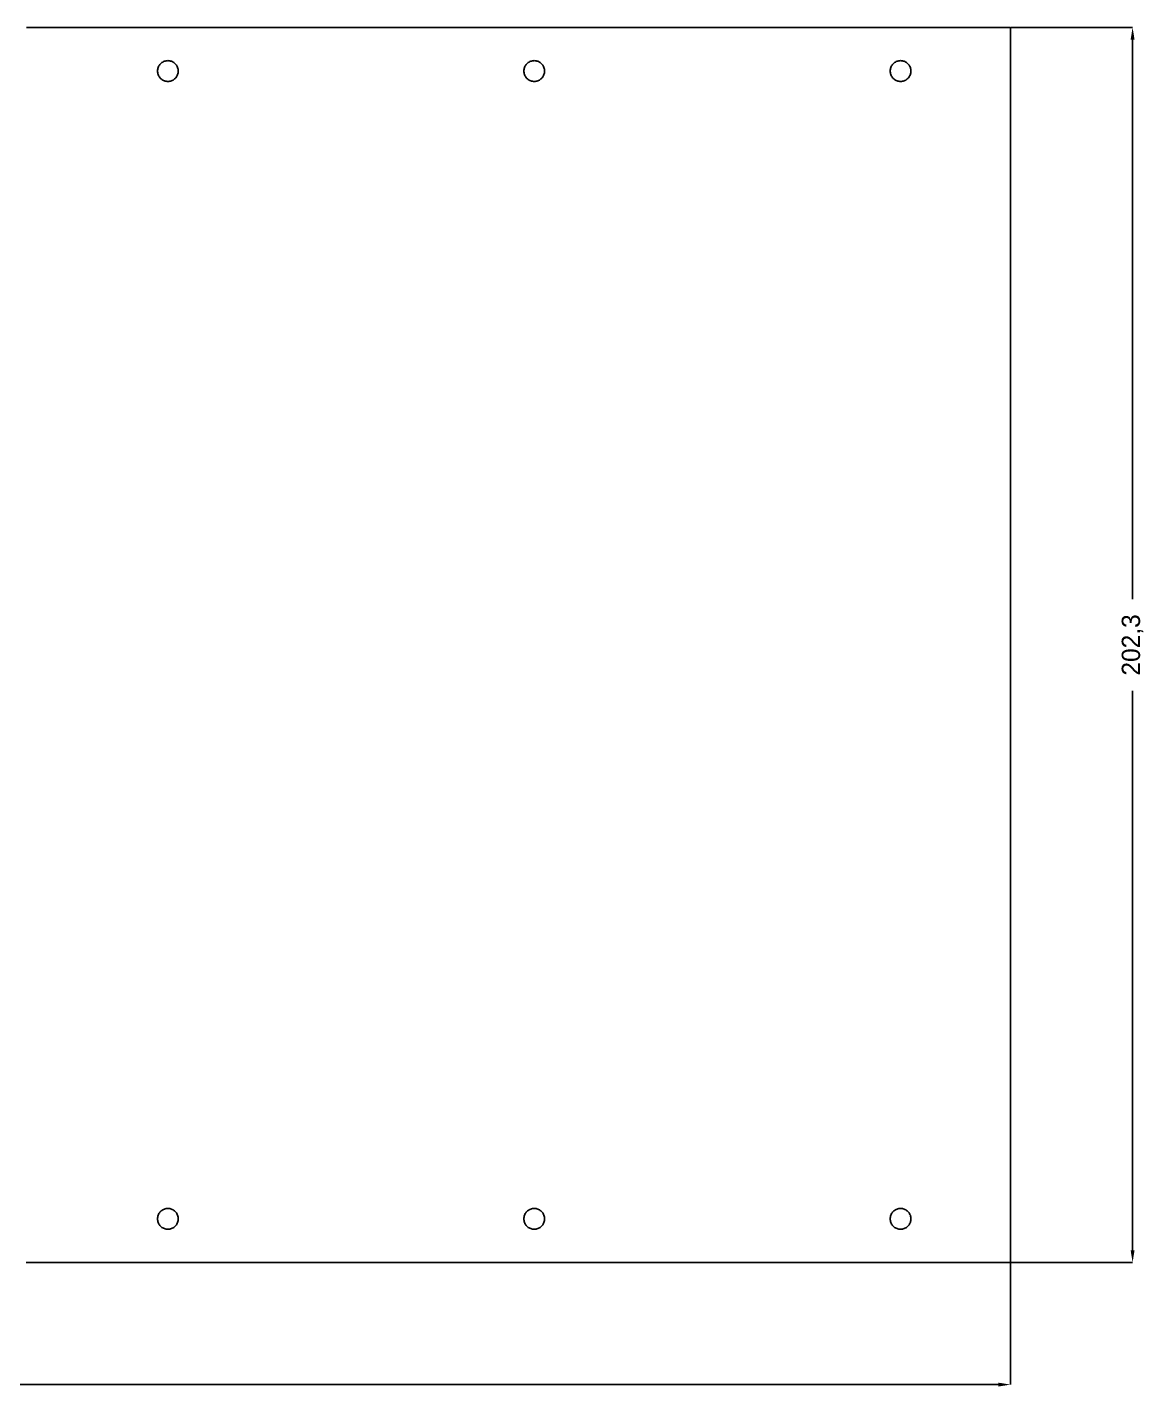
# Model space of a CAD drawing. Header units: millimetres. Extents: x 0 to 1208, y -629 to 226.
# Drawn here: x 663 to 846, y -22 to 202.3 of the extents above; entities that cross this region are included whole.
import ezdxf

# ---------------------------------------------------------------- set-up
doc = ezdxf.new("R2010")
doc.units = ezdxf.units.MM
doc.layers.add('REFERENCE_DIMENSIONS', color=2, linetype='Continuous')
doc.layers.add('REFERENCE_GEOMETRY', color=7, linetype='Continuous')
doc.dimstyles.get("Standard").update_dxf_attribs({"dimtxt": 2.5, "dimasz": 2.5, "dimexe": 1.25, "dimexo": 0.625, "dimtad": 1, "dimcen": 2.5, "dimazin": 3, "dimtfac": 1, "dimtmove": 0, "dimatfit": 3})

# ---------------------------------------------------------------- blocks, each defined once
blk = doc.blocks.new('_CLOSEDFILLED')
at = {"color": 0, "linetype": 'BYBLOCK'}
blk.add_solid([(-1, 0.16), (0, 0), (-1, -0.16)], dxfattribs=at)
blk = doc.blocks.new('*D3')
for p, q in [((480, 0), (480, -20)), ((824, 0), (824, -20)), ((482, -20), (647.5, -20)), ((656.5, -20), (822, -20))]:
    blk.add_line(p, q)
at = {"layer": 'Defpoints'}
for p in [(480, 0), (824, 0), (480, -20)]:
    blk.add_point(p, dxfattribs=at)
at = {"layer": 'REFERENCE_DIMENSIONS', "xscale": 2, "yscale": 2, "rotation": 180}
blk.add_blockref('_CLOSEDFILLED', (480, -20), dxfattribs=at)
at = {"layer": 'REFERENCE_DIMENSIONS', "xscale": 2, "yscale": 2}
blk.add_blockref('_CLOSEDFILLED', (824, -20), dxfattribs=at)
at = {"layer": 'REFERENCE_DIMENSIONS', "insert": (652, -20), "char_height": 3, "attachment_point": 5}
blk.add_mtext('344', dxfattribs=at)
blk = doc.blocks.new('*D4')
for p, q in [((824, 202.3), (844, 202.3)), ((844, 108.65), (844, 200.3)), ((844, 2), (844, 93.65)), ((824, 0), (844, 0))]:
    blk.add_line(p, q)
at = {"layer": 'Defpoints'}
for p in [(824, 202.3), (824, 0), (844, 0)]:
    blk.add_point(p, dxfattribs=at)
at = {"layer": 'REFERENCE_DIMENSIONS', "xscale": 2, "yscale": 2}
for p, rotation in [((844, 202.3), 90), ((844, 0), 270)]:
    blk.add_blockref('_CLOSEDFILLED', p, dxfattribs=dict(at, rotation=rotation))
at = {"layer": 'REFERENCE_DIMENSIONS', "insert": (844, 101.15), "char_height": 3, "attachment_point": 5, "rotation": 90}
blk.add_mtext('202,3', dxfattribs=at)

msp = doc.modelspace()

# ---------------------------------------------------------------- linework, layer by layer
at = {"layer": 'REFERENCE_GEOMETRY'}
msp.add_lwpolyline([(662.8499, 202.3), (663.0999, 202.3), (663.3498, 202.3), (663.5998, 202.3), (663.8498, 202.3), (664.0997, 202.3), (664.3497, 202.3), (664.5997, 202.3), (664.8496, 202.3), (665.0996, 202.3), (665.3496, 202.3), (665.5995, 202.3), (665.8495, 202.3), (666.0995, 202.3), (666.3494, 202.3), (666.5994, 202.3), (666.8493, 202.3), (667.0993, 202.3), (667.3493, 202.3), (667.5992, 202.3), (667.8492, 202.3), (668.0992, 202.3), (668.3491, 202.3), (668.5991, 202.3), (668.8491, 202.3), (669.099, 202.3), (669.349, 202.3), (669.599, 202.3), (669.8489, 202.3), (670.0989, 202.3), (670.3489, 202.3), (670.5988, 202.3), (670.8488, 202.3), (671.0988, 202.3), (671.3487, 202.3), (671.5987, 202.3), (671.8487, 202.3), (672.0986, 202.3), (672.3486, 202.3), (672.5986, 202.3), (672.8485, 202.3), (673.0985, 202.3), (673.3485, 202.3), (673.5984, 202.3), (673.8484, 202.3), (674.0984, 202.3), (674.3483, 202.3), (674.5983, 202.3), (674.8482, 202.3), (675.0982, 202.3), (675.3482, 202.3), (675.5981, 202.3), (675.8481, 202.3), (676.0981, 202.3), (676.348, 202.3), (676.598, 202.3), (676.848, 202.3), (677.0979, 202.3), (677.3479, 202.3), (677.5979, 202.3), (677.8478, 202.3), (678.0978, 202.3), (678.3478, 202.3), (678.5977, 202.3), (678.8477, 202.3), (679.0977, 202.3), (679.3476, 202.3), (679.5976, 202.3), (679.8476, 202.3), (680.0975, 202.3), (680.3475, 202.3), (680.5975, 202.3), (680.8474, 202.3), (681.0974, 202.3), (681.3474, 202.3), (681.5973, 202.3), (681.8473, 202.3), (682.0973, 202.3), (682.3472, 202.3), (682.5972, 202.3), (682.8472, 202.3), (683.0971, 202.3), (683.3471, 202.3), (683.597, 202.3), (683.847, 202.3), (684.097, 202.3), (684.3469, 202.3), (684.5969, 202.3), (684.8469, 202.3), (685.0968, 202.3), (685.3468, 202.3), (685.5968, 202.3), (685.8467, 202.3), (686.0967, 202.3), (686.3467, 202.3), (686.5966, 202.3), (686.8466, 202.3), (687.0966, 202.3), (687.3465, 202.3), (687.5965, 202.3), (687.8465, 202.3), (688.0964, 202.3), (688.3464, 202.3), (688.5964, 202.3), (688.8463, 202.3), (689.0963, 202.3), (689.3463, 202.3), (689.5962, 202.3), (689.8462, 202.3), (690.0962, 202.3), (690.3461, 202.3), (690.5961, 202.3), (690.8461, 202.3), (691.096, 202.3), (691.346, 202.3), (691.596, 202.3), (691.8459, 202.3), (692.0959, 202.3), (692.3458, 202.3), (692.5958, 202.3), (692.8458, 202.3), (693.0957, 202.3), (693.3457, 202.3), (693.5957, 202.3), (693.8456, 202.3), (694.0956, 202.3), (694.3456, 202.3), (694.5955, 202.3), (694.8455, 202.3), (695.0955, 202.3), (695.3454, 202.3), (695.5954, 202.3), (695.8454, 202.3), (696.0953, 202.3), (696.3453, 202.3), (696.5953, 202.3), (696.8452, 202.3), (697.0952, 202.3), (697.3452, 202.3), (697.5951, 202.3), (697.8451, 202.3), (698.0951, 202.3), (698.345, 202.3), (698.595, 202.3), (698.845, 202.3), (699.0949, 202.3), (699.3449, 202.3), (699.5949, 202.3), (699.8448, 202.3), (700.0948, 202.3), (700.3447, 202.3), (700.5947, 202.3), (700.8447, 202.3), (701.0946, 202.3), (701.3446, 202.3), (701.5946, 202.3), (701.8445, 202.3), (702.0945, 202.3), (702.3445, 202.3), (702.5944, 202.3), (702.8444, 202.3), (703.0944, 202.3), (703.3443, 202.3), (703.5943, 202.3), (703.8443, 202.3), (704.0942, 202.3), (704.3442, 202.3), (704.5942, 202.3), (704.8441, 202.3), (705.0941, 202.3), (705.3441, 202.3), (705.594, 202.3), (705.844, 202.3), (706.094, 202.3), (706.3439, 202.3), (706.5939, 202.3), (706.8439, 202.3), (707.0938, 202.3), (707.3438, 202.3), (707.5938, 202.3), (707.8437, 202.3), (708.0937, 202.3), (708.3437, 202.3), (708.5936, 202.3), (708.8436, 202.3), (709.0935, 202.3), (709.3435, 202.3), (709.5935, 202.3), (709.8434, 202.3), (710.0934, 202.3), (710.3434, 202.3), (710.5933, 202.3), (710.8433, 202.3), (711.0933, 202.3), (711.3432, 202.3), (711.5932, 202.3), (711.8432, 202.3), (712.0931, 202.3), (712.3431, 202.3), (712.5931, 202.3), (712.843, 202.3), (713.093, 202.3), (713.343, 202.3), (713.5929, 202.3), (713.8429, 202.3), (714.0929, 202.3), (714.3428, 202.3), (714.5928, 202.3), (714.8428, 202.3), (715.0927, 202.3), (715.3427, 202.3), (715.5927, 202.3), (715.8426, 202.3), (716.0926, 202.3), (716.3426, 202.3), (716.5925, 202.3), (716.8425, 202.3), (717.0925, 202.3), (717.3424, 202.3), (717.5924, 202.3), (717.8423, 202.3), (718.0923, 202.3), (718.3423, 202.3), (718.5922, 202.3), (718.8422, 202.3), (719.0922, 202.3), (719.3421, 202.3), (719.5921, 202.3), (719.8421, 202.3), (720.092, 202.3), (720.342, 202.3), (720.592, 202.3), (720.8419, 202.3), (721.0919, 202.3), (721.3419, 202.3), (721.5918, 202.3), (721.8418, 202.3), (722.0918, 202.3), (722.3417, 202.3), (722.5917, 202.3), (722.8417, 202.3), (723.0916, 202.3), (723.3416, 202.3), (723.5916, 202.3), (723.8415, 202.3), (724.0915, 202.3), (724.3415, 202.3), (724.5914, 202.3), (724.8414, 202.3), (725.0914, 202.3), (725.3413, 202.3), (725.5913, 202.3), (725.8412, 202.3), (726.0912, 202.3), (726.3412, 202.3), (726.5911, 202.3), (726.8411, 202.3), (727.0911, 202.3), (727.341, 202.3), (727.591, 202.3), (727.841, 202.3), (728.0909, 202.3), (728.3409, 202.3), (728.5909, 202.3), (728.8408, 202.3), (729.0908, 202.3), (729.3408, 202.3), (729.5907, 202.3), (729.8407, 202.3), (730.0907, 202.3), (730.3406, 202.3), (730.5906, 202.3), (730.8406, 202.3), (731.0905, 202.3), (731.3405, 202.3), (731.5905, 202.3), (731.8404, 202.3), (732.0904, 202.3), (732.3404, 202.3), (732.5903, 202.3), (732.8403, 202.3), (733.0903, 202.3), (733.3402, 202.3), (733.5902, 202.3), (733.8402, 202.3), (734.0901, 202.3), (734.3401, 202.3), (734.59, 202.3), (734.84, 202.3), (735.09, 202.3), (735.3399, 202.3), (735.5899, 202.3), (735.8399, 202.3), (736.0898, 202.3), (736.3398, 202.3), (736.5898, 202.3), (736.8397, 202.3), (737.0897, 202.3), (737.3397, 202.3), (737.5896, 202.3), (737.8396, 202.3), (738.0896, 202.3), (738.3395, 202.3), (738.5895, 202.3), (738.8395, 202.3), (739.0894, 202.3), (739.3394, 202.3), (739.5894, 202.3), (739.8393, 202.3), (740.0893, 202.3), (740.3393, 202.3), (740.5892, 202.3), (740.8392, 202.3), (741.0892, 202.3), (741.3391, 202.3), (741.5891, 202.3), (741.8391, 202.3), (742.089, 202.3), (742.339, 202.3), (742.5889, 202.3), (742.8389, 202.3), (743.0889, 202.3), (743.3388, 202.3), (743.5888, 202.3), (743.8388, 202.3), (744.0887, 202.3), (744.3387, 202.3), (744.5887, 202.3), (744.8386, 202.3), (745.0886, 202.3), (745.3386, 202.3), (745.5885, 202.3), (745.8385, 202.3), (746.0885, 202.3), (746.3384, 202.3), (746.5884, 202.3), (746.8384, 202.3), (747.0883, 202.3), (747.3383, 202.3), (747.5883, 202.3), (747.8382, 202.3), (748.0882, 202.3), (748.3382, 202.3), (748.5881, 202.3), (748.8381, 202.3), (749.0881, 202.3), (749.338, 202.3), (749.588, 202.3), (749.838, 202.3), (750.0879, 202.3), (750.3379, 202.3), (750.5879, 202.3), (750.8378, 202.3), (751.0878, 202.3), (751.3377, 202.3), (751.5877, 202.3), (751.8377, 202.3), (752.0876, 202.3), (752.3376, 202.3), (752.5876, 202.3), (752.8375, 202.3), (753.0875, 202.3), (753.3375, 202.3), (753.5874, 202.3), (753.8374, 202.3), (754.0874, 202.3), (754.3373, 202.3), (754.5873, 202.3), (754.8373, 202.3), (755.0872, 202.3), (755.3372, 202.3), (755.5872, 202.3), (755.8371, 202.3), (756.0871, 202.3), (756.3371, 202.3), (756.587, 202.3), (756.837, 202.3), (757.087, 202.3), (757.3369, 202.3), (757.5869, 202.3), (757.8369, 202.3), (758.0868, 202.3), (758.3368, 202.3), (758.5868, 202.3), (758.8367, 202.3), (759.0867, 202.3), (759.3367, 202.3), (759.5866, 202.3), (759.8366, 202.3), (760.0865, 202.3), (760.3365, 202.3), (760.5865, 202.3), (760.8364, 202.3), (761.0864, 202.3), (761.3364, 202.3), (761.5863, 202.3), (761.8363, 202.3), (762.0863, 202.3), (762.3362, 202.3), (762.5862, 202.3), (762.8362, 202.3), (763.0861, 202.3), (763.3361, 202.3), (763.5861, 202.3), (763.836, 202.3), (764.086, 202.3), (764.336, 202.3), (764.5859, 202.3), (764.8359, 202.3), (765.0859, 202.3), (765.3358, 202.3), (765.5858, 202.3), (765.8358, 202.3), (766.0857, 202.3), (766.3357, 202.3), (766.5857, 202.3), (766.8356, 202.3), (767.0856, 202.3), (767.3356, 202.3), (767.5855, 202.3), (767.8355, 202.3), (768.0854, 202.3), (768.3354, 202.3), (768.5854, 202.3), (768.8353, 202.3), (769.0853, 202.3), (769.3353, 202.3), (769.5852, 202.3), (769.8352, 202.3), (770.0852, 202.3), (770.3351, 202.3), (770.5851, 202.3), (770.8351, 202.3), (771.085, 202.3), (771.335, 202.3), (771.585, 202.3), (771.8349, 202.3), (772.0849, 202.3), (772.3349, 202.3), (772.5848, 202.3), (772.8348, 202.3), (773.0848, 202.3), (773.3347, 202.3), (773.5847, 202.3), (773.8347, 202.3), (774.0846, 202.3), (774.3346, 202.3), (774.5846, 202.3), (774.8345, 202.3), (775.0845, 202.3), (775.3345, 202.3), (775.5844, 202.3), (775.8344, 202.3), (776.0844, 202.3), (776.3343, 202.3), (776.5843, 202.3), (776.8342, 202.3), (777.0842, 202.3), (777.3342, 202.3), (777.5841, 202.3), (777.8341, 202.3), (778.0841, 202.3), (778.334, 202.3), (778.584, 202.3), (778.834, 202.3), (779.0839, 202.3), (779.3339, 202.3), (779.5839, 202.3), (779.8338, 202.3), (780.0838, 202.3), (780.3338, 202.3), (780.5837, 202.3), (780.8337, 202.3), (781.0837, 202.3), (781.3336, 202.3), (781.5836, 202.3), (781.8336, 202.3), (782.0835, 202.3), (782.3335, 202.3), (782.5835, 202.3), (782.8334, 202.3), (783.0834, 202.3), (783.3334, 202.3), (783.5833, 202.3), (783.8333, 202.3), (784.0833, 202.3), (784.3332, 202.3), (784.5832, 202.3), (784.8332, 202.3), (785.0831, 202.3), (785.3331, 202.3), (785.583, 202.3), (785.833, 202.3), (786.083, 202.3), (786.3329, 202.3), (786.5829, 202.3), (786.8329, 202.3), (787.0828, 202.3), (787.3328, 202.3), (787.5828, 202.3), (787.8327, 202.3), (788.0827, 202.3), (788.3327, 202.3), (788.5826, 202.3), (788.8326, 202.3), (789.0826, 202.3), (789.3325, 202.3), (789.5825, 202.3), (789.8325, 202.3), (790.0824, 202.3), (790.3324, 202.3), (790.5824, 202.3), (790.8323, 202.3), (791.0823, 202.3), (791.3323, 202.3), (791.5822, 202.3), (791.8322, 202.3), (792.0822, 202.3), (792.3321, 202.3), (792.5821, 202.3), (792.8321, 202.3), (793.082, 202.3), (793.332, 202.3), (793.5819, 202.3), (793.8319, 202.3), (794.0819, 202.3), (794.3318, 202.3), (794.5818, 202.3), (794.8318, 202.3), (795.0817, 202.3), (795.3317, 202.3), (795.5817, 202.3), (795.8316, 202.3), (796.0816, 202.3), (796.3316, 202.3), (796.5815, 202.3), (796.8315, 202.3), (797.0815, 202.3), (797.3314, 202.3), (797.5814, 202.3), (797.8314, 202.3), (798.0813, 202.3), (798.3313, 202.3), (798.5813, 202.3), (798.8312, 202.3), (799.0812, 202.3), (799.3312, 202.3), (799.5811, 202.3), (799.8311, 202.3), (800.0811, 202.3), (800.331, 202.3), (800.581, 202.3), (800.831, 202.3), (801.0809, 202.3), (801.3309, 202.3), (801.5809, 202.3), (801.8308, 202.3), (802.0808, 202.3), (802.3307, 202.3), (802.5807, 202.3), (802.8307, 202.3), (803.0806, 202.3), (803.3306, 202.3), (803.5806, 202.3), (803.8305, 202.3), (804.0805, 202.3), (804.3305, 202.3), (804.5804, 202.3), (804.8304, 202.3), (805.0804, 202.3), (805.3303, 202.3), (805.5803, 202.3), (805.8303, 202.3), (806.0802, 202.3), (806.3302, 202.3), (806.5802, 202.3), (806.8301, 202.3), (807.0801, 202.3), (807.3301, 202.3), (807.58, 202.3), (807.83, 202.3), (808.08, 202.3), (808.3299, 202.3), (808.5799, 202.3), (808.8299, 202.3), (809.0798, 202.3), (809.3298, 202.3), (809.5798, 202.3), (809.8297, 202.3), (810.0797, 202.3), (810.3296, 202.3), (810.5796, 202.3), (810.8296, 202.3), (811.0795, 202.3), (811.3295, 202.3), (811.5795, 202.3), (811.8294, 202.3), (812.0794, 202.3), (812.3294, 202.3), (812.5793, 202.3), (812.8293, 202.3), (813.0793, 202.3), (813.3292, 202.3), (813.5792, 202.3), (813.8292, 202.3), (814.0791, 202.3), (814.3291, 202.3), (814.5791, 202.3), (814.829, 202.3), (815.079, 202.3), (815.329, 202.3), (815.5789, 202.3), (815.8289, 202.3), (816.0789, 202.3), (816.3288, 202.3), (816.5788, 202.3), (816.8288, 202.3), (817.0787, 202.3), (817.3287, 202.3), (817.5787, 202.3), (817.8286, 202.3), (818.0786, 202.3), (818.3286, 202.3), (818.5785, 202.3), (818.8285, 202.3), (819.0784, 202.3), (819.3284, 202.3), (819.5784, 202.3), (819.8283, 202.3), (820.0783, 202.3), (820.3283, 202.3), (820.5782, 202.3), (820.8282, 202.3), (821.0782, 202.3), (821.3281, 202.3), (821.5781, 202.3), (821.8281, 202.3), (822.078, 202.3), (822.328, 202.3), (822.578, 202.3), (822.8279, 202.3), (823.0779, 202.3), (823.3279, 202.3), (823.5778, 202.3), (823.8278, 202.3), (824, 202.2222), (824, 201.9723), (824, 201.7223), (824, 201.4723), (824, 201.2224), (824, 200.9724), (824, 200.7224), (824, 200.4725), (824, 200.2225), (824, 199.9725), (824, 199.7226), (824, 199.4726), (824, 199.2226), (824, 198.9727), (824, 198.7227), (824, 198.4728), (824, 198.2228), (824, 197.9728), (824, 197.7229), (824, 197.4729), (824, 197.2229), (824, 196.973), (824, 196.723), (824, 196.473), (824, 196.2231), (824, 195.9731), (824, 195.7231), (824, 195.4732), (824, 195.2232), (824, 194.9732), (824, 194.7233), (824, 194.4733), (824, 194.2233), (824, 193.9734), (824, 193.7234), (824, 193.4734), (824, 193.2235), (824, 192.9735), (824, 192.7235), (824, 192.4736), (824, 192.2236), (824, 191.9736), (824, 191.7237), (824, 191.4737), (824, 191.2237), (824, 190.9738), (824, 190.7238), (824, 190.4739), (824, 190.2239), (824, 189.9739), (824, 189.724), (824, 189.474), (824, 189.224), (824, 188.9741), (824, 188.7241), (824, 188.4741), (824, 188.2242), (824, 187.9742), (824, 187.7242), (824, 187.4743), (824, 187.2243), (824, 186.9743), (824, 186.7244), (824, 186.4744), (824, 186.2244), (824, 185.9745), (824, 185.7245), (824, 185.4745), (824, 185.2246), (824, 184.9746), (824, 184.7246), (824, 184.4747), (824, 184.2247), (824, 183.9747), (824, 183.7248), (824, 183.4748), (824, 183.2248), (824, 182.9749), (824, 182.7249), (824, 182.4749), (824, 182.225), (824, 181.975), (824, 181.7251), (824, 181.4751), (824, 181.2251), (824, 180.9752), (824, 180.7252), (824, 180.4752), (824, 180.2253), (824, 179.9753), (824, 179.7253), (824, 179.4754), (824, 179.2254), (824, 178.9754), (824, 178.7255), (824, 178.4755), (824, 178.2255), (824, 177.9756), (824, 177.7256), (824, 177.4756), (824, 177.2257), (824, 176.9757), (824, 176.7257), (824, 176.4758), (824, 176.2258), (824, 175.9758), (824, 175.7259), (824, 175.4759), (824, 175.2259), (824, 174.976), (824, 174.726), (824, 174.476), (824, 174.2261), (824, 173.9761), (824, 173.7261), (824, 173.4762), (824, 173.2262), (824, 172.9763), (824, 172.7263), (824, 172.4763), (824, 172.2264), (824, 171.9764), (824, 171.7264), (824, 171.4765), (824, 171.2265), (824, 170.9765), (824, 170.7266), (824, 170.4766), (824, 170.2266), (824, 169.9767), (824, 169.7267), (824, 169.4767), (824, 169.2268), (824, 168.9768), (824, 168.7268), (824, 168.4769), (824, 168.2269), (824, 167.9769), (824, 167.727), (824, 167.477), (824, 167.227), (824, 166.9771), (824, 166.7271), (824, 166.4771), (824, 166.2272), (824, 165.9772), (824, 165.7272), (824, 165.4773), (824, 165.2273), (824, 164.9774), (824, 164.7274), (824, 164.4774), (824, 164.2275), (824, 163.9775), (824, 163.7275), (824, 163.4776), (824, 163.2276), (824, 162.9776), (824, 162.7277), (824, 162.4777), (824, 162.2277), (824, 161.9778), (824, 161.7278), (824, 161.4778), (824, 161.2279), (824, 160.9779), (824, 160.7279), (824, 160.478), (824, 160.228), (824, 159.978), (824, 159.7281), (824, 159.4781), (824, 159.2281), (824, 158.9782), (824, 158.7282), (824, 158.4782), (824, 158.2283), (824, 157.9783), (824, 157.7283), (824, 157.4784), (824, 157.2284), (824, 156.9784), (824, 156.7285), (824, 156.4785), (824, 156.2286), (824, 155.9786), (824, 155.7286), (824, 155.4787), (824, 155.2287), (824, 154.9787), (824, 154.7288), (824, 154.4788), (824, 154.2288), (824, 153.9789), (824, 153.7289), (824, 153.4789), (824, 153.229), (824, 152.979), (824, 152.729), (824, 152.4791), (824, 152.2291), (824, 151.9791), (824, 151.7292), (824, 151.4792), (824, 151.2292), (824, 150.9793), (824, 150.7293), (824, 150.4793), (824, 150.2294), (824, 149.9794), (824, 149.7294), (824, 149.4795), (824, 149.2295), (824, 148.9795), (824, 148.7296), (824, 148.4796), (824, 148.2296), (824, 147.9797), (824, 147.7297), (824, 147.4798), (824, 147.2298), (824, 146.9798), (824, 146.7299), (824, 146.4799), (824, 146.2299), (824, 145.98), (824, 145.73), (824, 145.48), (824, 145.2301), (824, 144.9801), (824, 144.7301), (824, 144.4802), (824, 144.2302), (824, 143.9802), (824, 143.7303), (824, 143.4803), (824, 143.2303), (824, 142.9804), (824, 142.7304), (824, 142.4804), (824, 142.2305), (824, 141.9805), (824, 141.7305), (824, 141.4806), (824, 141.2306), (824, 140.9806), (824, 140.7307), (824, 140.4807), (824, 140.2307), (824, 139.9808), (824, 139.7308), (824, 139.4809), (824, 139.2309), (824, 138.9809), (824, 138.731), (824, 138.481), (824, 138.231), (824, 137.9811), (824, 137.7311), (824, 137.4811), (824, 137.2312), (824, 136.9812), (824, 136.7312), (824, 136.4813), (824, 136.2313), (824, 135.9813), (824, 135.7314), (824, 135.4814), (824, 135.2314), (824, 134.9815), (824, 134.7315), (824, 134.4815), (824, 134.2316), (824, 133.9816), (824, 133.7316), (824, 133.4817), (824, 133.2317), (824, 132.9817), (824, 132.7318), (824, 132.4818), (824, 132.2318), (824, 131.9819), (824, 131.7319), (824, 131.4819), (824, 131.232), (824, 130.982), (824, 130.7321), (824, 130.4821), (824, 130.2321), (824, 129.9822), (824, 129.7322), (824, 129.4822), (824, 129.2323), (824, 128.9823), (824, 128.7323), (824, 128.4824), (824, 128.2324), (824, 127.9824), (824, 127.7325), (824, 127.4825), (824, 127.2325), (824, 126.9826), (824, 126.7326), (824, 126.4826), (824, 126.2327), (824, 125.9827), (824, 125.7327), (824, 125.4828), (824, 125.2328), (824, 124.9828), (824, 124.7329), (824, 124.4829), (824, 124.2329), (824, 123.983), (824, 123.733), (824, 123.483), (824, 123.2331), (824, 122.9831), (824, 122.7332), (824, 122.4832), (824, 122.2332), (824, 121.9833), (824, 121.7333), (824, 121.4833), (824, 121.2334), (824, 120.9834), (824, 120.7334), (824, 120.4835), (824, 120.2335), (824, 119.9835), (824, 119.7336), (824, 119.4836), (824, 119.2336), (824, 118.9837), (824, 118.7337), (824, 118.4837), (824, 118.2338), (824, 117.9838), (824, 117.7338), (824, 117.4839), (824, 117.2339), (824, 116.9839), (824, 116.734), (824, 116.484), (824, 116.234), (824, 115.9841), (824, 115.7341), (824, 115.4841), (824, 115.2342), (824, 114.9842), (824, 114.7342), (824, 114.4843), (824, 114.2343), (824, 113.9844), (824, 113.7344), (824, 113.4844), (824, 113.2345), (824, 112.9845), (824, 112.7345), (824, 112.4846), (824, 112.2346), (824, 111.9846), (824, 111.7347), (824, 111.4847), (824, 111.2347), (824, 110.9848), (824, 110.7348), (824, 110.4848), (824, 110.2349), (824, 109.9849), (824, 109.7349), (824, 109.485), (824, 109.235), (824, 108.985), (824, 108.7351), (824, 108.4851), (824, 108.2351), (824, 107.9852), (824, 107.7352), (824, 107.4852), (824, 107.2353), (824, 106.9853), (824, 106.7353), (824, 106.4854), (824, 106.2354), (824, 105.9854), (824, 105.7355), (824, 105.4855), (824, 105.2356), (824, 104.9856), (824, 104.7356), (824, 104.4857), (824, 104.2357), (824, 103.9857), (824, 103.7358), (824, 103.4858), (824, 103.2358), (824, 102.9859), (824, 102.7359), (824, 102.4859), (824, 102.236), (824, 101.986), (824, 101.736), (824, 101.4861), (824, 101.2361), (824, 100.9861), (824, 100.7362), (824, 100.4862), (824, 100.2362), (824, 99.9863), (824, 99.7363), (824, 99.4863), (824, 99.2364), (824, 98.9864), (824, 98.7364), (824, 98.4865), (824, 98.2365), (824, 97.9865), (824, 97.7366), (824, 97.4866), (824, 97.2367), (824, 96.9867), (824, 96.7367), (824, 96.4868), (824, 96.2368), (824, 95.9868), (824, 95.7369), (824, 95.4869), (824, 95.2369), (824, 94.987), (824, 94.737), (824, 94.487), (824, 94.2371), (824, 93.9871), (824, 93.7371), (824, 93.4872), (824, 93.2372), (824, 92.9872), (824, 92.7373), (824, 92.4873), (824, 92.2373), (824, 91.9874), (824, 91.7374), (824, 91.4874), (824, 91.2375), (824, 90.9875), (824, 90.7375), (824, 90.4876), (824, 90.2376), (824, 89.9876), (824, 89.7377), (824, 89.4877), (824, 89.2377), (824, 88.9878), (824, 88.7378), (824, 88.4879), (824, 88.2379), (824, 87.9879), (824, 87.738), (824, 87.488), (824, 87.238), (824, 86.9881), (824, 86.7381), (824, 86.4881), (824, 86.2382), (824, 85.9882), (824, 85.7382), (824, 85.4883), (824, 85.2383), (824, 84.9883), (824, 84.7384), (824, 84.4884), (824, 84.2384), (824, 83.9885), (824, 83.7385), (824, 83.4885), (824, 83.2386), (824, 82.9886), (824, 82.7386), (824, 82.4887), (824, 82.2387), (824, 81.9887), (824, 81.7388), (824, 81.4888), (824, 81.2388), (824, 80.9889), (824, 80.7389), (824, 80.4889), (824, 80.239), (824, 79.989), (824, 79.7391), (824, 79.4891), (824, 79.2391), (824, 78.9892), (824, 78.7392), (824, 78.4892), (824, 78.2393), (824, 77.9893), (824, 77.7393), (824, 77.4894), (824, 77.2394), (824, 76.9894), (824, 76.7395), (824, 76.4895), (824, 76.2395), (824, 75.9896), (824, 75.7396), (824, 75.4896), (824, 75.2397), (824, 74.9897), (824, 74.7397), (824, 74.4898), (824, 74.2398), (824, 73.9898), (824, 73.7399), (824, 73.4899), (824, 73.2399), (824, 72.99), (824, 72.74), (824, 72.49), (824, 72.2401), (824, 71.9901), (824, 71.7402), (824, 71.4902), (824, 71.2402), (824, 70.9903), (824, 70.7403), (824, 70.4903), (824, 70.2404), (824, 69.9904), (824, 69.7404), (824, 69.4905), (824, 69.2405), (824, 68.9905), (824, 68.7406), (824, 68.4906), (824, 68.2406), (824, 67.9907), (824, 67.7407), (824, 67.4907), (824, 67.2408), (824, 66.9908), (824, 66.7408), (824, 66.4909), (824, 66.2409), (824, 65.9909), (824, 65.741), (824, 65.491), (824, 65.241), (824, 64.9911), (824, 64.7411), (824, 64.4911), (824, 64.2412), (824, 63.9912), (824, 63.7412), (824, 63.4913), (824, 63.2413), (824, 62.9914), (824, 62.7414), (824, 62.4914), (824, 62.2415), (824, 61.9915), (824, 61.7415), (824, 61.4916), (824, 61.2416), (824, 60.9916), (824, 60.7417), (824, 60.4917), (824, 60.2417), (824, 59.9918), (824, 59.7418), (824, 59.4918), (824, 59.2419), (824, 58.9919), (824, 58.7419), (824, 58.492), (824, 58.242), (824, 57.992), (824, 57.7421), (824, 57.4921), (824, 57.2421), (824, 56.9922), (824, 56.7422), (824, 56.4922), (824, 56.2423), (824, 55.9923), (824, 55.7423), (824, 55.4924), (824, 55.2424), (824, 54.9925), (824, 54.7425), (824, 54.4925), (824, 54.2426), (824, 53.9926), (824, 53.7426), (824, 53.4927), (824, 53.2427), (824, 52.9927), (824, 52.7428), (824, 52.4928), (824, 52.2428), (824, 51.9929), (824, 51.7429), (824, 51.4929), (824, 51.243), (824, 50.993), (824, 50.743), (824, 50.4931), (824, 50.2431), (824, 49.9931), (824, 49.7432), (824, 49.4932), (824, 49.2432), (824, 48.9933), (824, 48.7433), (824, 48.4933), (824, 48.2434), (824, 47.9934), (824, 47.7434), (824, 47.4935), (824, 47.2435), (824, 46.9935), (824, 46.7436), (824, 46.4936), (824, 46.2437), (824, 45.9937), (824, 45.7437), (824, 45.4938), (824, 45.2438), (824, 44.9938), (824, 44.7439), (824, 44.4939), (824, 44.2439), (824, 43.994), (824, 43.744), (824, 43.494), (824, 43.2441), (824, 42.9941), (824, 42.7441), (824, 42.4942), (824, 42.2442), (824, 41.9942), (824, 41.7443), (824, 41.4943), (824, 41.2443), (824, 40.9944), (824, 40.7444), (824, 40.4944), (824, 40.2445), (824, 39.9945), (824, 39.7445), (824, 39.4946), (824, 39.2446), (824, 38.9946), (824, 38.7447), (824, 38.4947), (824, 38.2447), (824, 37.9948), (824, 37.7448), (824, 37.4949), (824, 37.2449), (824, 36.9949), (824, 36.745), (824, 36.495), (824, 36.245), (824, 35.9951), (824, 35.7451), (824, 35.4951), (824, 35.2452), (824, 34.9952), (824, 34.7452), (824, 34.4953), (824, 34.2453), (824, 33.9953), (824, 33.7454), (824, 33.4954), (824, 33.2454), (824, 32.9955), (824, 32.7455), (824, 32.4955), (824, 32.2456), (824, 31.9956), (824, 31.7456), (824, 31.4957), (824, 31.2457), (824, 30.9957), (824, 30.7458), (824, 30.4958), (824, 30.2458), (824, 29.9959), (824, 29.7459), (824, 29.496), (824, 29.246), (824, 28.996), (824, 28.7461), (824, 28.4961), (824, 28.2461), (824, 27.9962), (824, 27.7462), (824, 27.4962), (824, 27.2463), (824, 26.9963), (824, 26.7463), (824, 26.4964), (824, 26.2464), (824, 25.9964), (824, 25.7465), (824, 25.4965), (824, 25.2465), (824, 24.9966), (824, 24.7466), (824, 24.4966), (824, 24.2467), (824, 23.9967), (824, 23.7467), (824, 23.4968), (824, 23.2468), (824, 22.9968), (824, 22.7469), (824, 22.4969), (824, 22.2469), (824, 21.997), (824, 21.747), (824, 21.497), (824, 21.2471), (824, 20.9971), (824, 20.7472), (824, 20.4972), (824, 20.2472), (824, 19.9973), (824, 19.7473), (824, 19.4973), (824, 19.2474), (824, 18.9974), (824, 18.7474), (824, 18.4975), (824, 18.2475), (824, 17.9975), (824, 17.7476), (824, 17.4976), (824, 17.2476), (824, 16.9977), (824, 16.7477), (824, 16.4977), (824, 16.2478), (824, 15.9978), (824, 15.7478), (824, 15.4979), (824, 15.2479), (824, 14.9979), (824, 14.748), (824, 14.498), (824, 14.248), (824, 13.9981), (824, 13.7481), (824, 13.4981), (824, 13.2482), (824, 12.9982), (824, 12.7482), (824, 12.4983), (824, 12.2483), (824, 11.9984), (824, 11.7484), (824, 11.4984), (824, 11.2485), (824, 10.9985), (824, 10.7485), (824, 10.4986), (824, 10.2486), (824, 9.9986), (824, 9.7487), (824, 9.4987), (824, 9.2487), (824, 8.9988), (824, 8.7488), (824, 8.4988), (824, 8.2489), (824, 7.9989), (824, 7.7489), (824, 7.499), (824, 7.249), (824, 6.999), (824, 6.7491), (824, 6.4991), (824, 6.2491), (824, 5.9992), (824, 5.7492), (824, 5.4992), (824, 5.2493), (824, 4.9993), (824, 4.7493), (824, 4.4994), (824, 4.2494), (824, 3.9995), (824, 3.7495), (824, 3.4995), (824, 3.2496), (824, 2.9996), (824, 2.7496), (824, 2.4997), (824, 2.2497), (824, 1.9997), (824, 1.7498), (824, 1.4998), (824, 1.2498), (824, 0.9999), (824, 0.7499), (824, 0.4999), (824, 0.25), (824, 0), (823.75, 0), (823.5001, 0), (823.2501, 0), (823.0001, 0), (822.7502, 0), (822.5002, 0), (822.2502, 0), (822.0003, 0), (821.7503, 0), (821.5003, 0), (821.2504, 0), (821.0004, 0), (820.7504, 0), (820.5005, 0), (820.2505, 0), (820.0005, 0), (819.7506, 0), (819.5006, 0), (819.2507, 0), (819.0007, 0), (818.7507, 0), (818.5008, 0), (818.2508, 0), (818.0008, 0), (817.7509, 0), (817.5009, 0), (817.2509, 0), (817.001, 0), (816.751, 0), (816.501, 0), (816.2511, 0), (816.0011, 0), (815.7511, 0), (815.5012, 0), (815.2512, 0), (815.0012, 0), (814.7513, 0), (814.5013, 0), (814.2513, 0), (814.0014, 0), (813.7514, 0), (813.5014, 0), (813.2515, 0), (813.0015, 0), (812.7515, 0), (812.5016, 0), (812.2516, 0), (812.0016, 0), (811.7517, 0), (811.5017, 0), (811.2518, 0), (811.0018, 0), (810.7518, 0), (810.5019, 0), (810.2519, 0), (810.0019, 0), (809.752, 0), (809.502, 0), (809.252, 0), (809.0021, 0), (808.7521, 0), (808.5021, 0), (808.2522, 0), (808.0022, 0), (807.7522, 0), (807.5023, 0), (807.2523, 0), (807.0023, 0), (806.7524, 0), (806.5024, 0), (806.2524, 0), (806.0025, 0), (805.7525, 0), (805.5025, 0), (805.2526, 0), (805.0026, 0), (804.7526, 0), (804.5027, 0), (804.2527, 0), (804.0027, 0), (803.7528, 0), (803.5028, 0), (803.2528, 0), (803.0029, 0), (802.7529, 0), (802.503, 0), (802.253, 0), (802.003, 0), (801.7531, 0), (801.5031, 0), (801.2531, 0), (801.0032, 0), (800.7532, 0), (800.5032, 0), (800.2533, 0), (800.0033, 0), (799.7533, 0), (799.5034, 0), (799.2534, 0), (799.0034, 0), (798.7535, 0), (798.5035, 0), (798.2535, 0), (798.0036, 0), (797.7536, 0), (797.5036, 0), (797.2537, 0), (797.0037, 0), (796.7537, 0), (796.5038, 0), (796.2538, 0), (796.0038, 0), (795.7539, 0), (795.5039, 0), (795.2539, 0), (795.004, 0), (794.754, 0), (794.504, 0), (794.2541, 0), (794.0041, 0), (793.7542, 0), (793.5042, 0), (793.2542, 0), (793.0043, 0), (792.7543, 0), (792.5043, 0), (792.2544, 0), (792.0044, 0), (791.7544, 0), (791.5045, 0), (791.2545, 0), (791.0045, 0), (790.7546, 0), (790.5046, 0), (790.2546, 0), (790.0047, 0), (789.7547, 0), (789.5047, 0), (789.2548, 0), (789.0048, 0), (788.7548, 0), (788.5049, 0), (788.2549, 0), (788.0049, 0), (787.755, 0), (787.505, 0), (787.255, 0), (787.0051, 0), (786.7551, 0), (786.5051, 0), (786.2552, 0), (786.0052, 0), (785.7553, 0), (785.5053, 0), (785.2553, 0), (785.0054, 0), (784.7554, 0), (784.5054, 0), (784.2555, 0), (784.0055, 0), (783.7555, 0), (783.5056, 0), (783.2556, 0), (783.0056, 0), (782.7557, 0), (782.5057, 0), (782.2557, 0), (782.0058, 0), (781.7558, 0), (781.5058, 0), (781.2559, 0), (781.0059, 0), (780.7559, 0), (780.506, 0), (780.256, 0), (780.006, 0), (779.7561, 0), (779.5061, 0), (779.2561, 0), (779.0062, 0), (778.7562, 0), (778.5062, 0), (778.2563, 0), (778.0063, 0), (777.7563, 0), (777.5064, 0), (777.2564, 0), (777.0065, 0), (776.7565, 0), (776.5065, 0), (776.2566, 0), (776.0066, 0), (775.7566, 0), (775.5067, 0), (775.2567, 0), (775.0067, 0), (774.7568, 0), (774.5068, 0), (774.2568, 0), (774.0069, 0), (773.7569, 0), (773.5069, 0), (773.257, 0), (773.007, 0), (772.757, 0), (772.5071, 0), (772.2571, 0), (772.0071, 0), (771.7572, 0), (771.5072, 0), (771.2572, 0), (771.0073, 0), (770.7573, 0), (770.5073, 0), (770.2574, 0), (770.0074, 0), (769.7574, 0), (769.5075, 0), (769.2575, 0), (769.0075, 0), (768.7576, 0), (768.5076, 0), (768.2577, 0), (768.0077, 0), (767.7577, 0), (767.5078, 0), (767.2578, 0), (767.0078, 0), (766.7579, 0), (766.5079, 0), (766.2579, 0), (766.008, 0), (765.758, 0), (765.508, 0), (765.2581, 0), (765.0081, 0), (764.7581, 0), (764.5082, 0), (764.2582, 0), (764.0082, 0), (763.7583, 0), (763.5083, 0), (763.2583, 0), (763.0084, 0), (762.7584, 0), (762.5084, 0), (762.2585, 0), (762.0085, 0), (761.7585, 0), (761.5086, 0), (761.2586, 0), (761.0086, 0), (760.7587, 0), (760.5087, 0), (760.2588, 0), (760.0088, 0), (759.7588, 0), (759.5089, 0), (759.2589, 0), (759.0089, 0), (758.759, 0), (758.509, 0), (758.259, 0), (758.0091, 0), (757.7591, 0), (757.5091, 0), (757.2592, 0), (757.0092, 0), (756.7592, 0), (756.5093, 0), (756.2593, 0), (756.0093, 0), (755.7594, 0), (755.5094, 0), (755.2594, 0), (755.0095, 0), (754.7595, 0), (754.5095, 0), (754.2596, 0), (754.0096, 0), (753.7596, 0), (753.5097, 0), (753.2597, 0), (753.0097, 0), (752.7598, 0), (752.5098, 0), (752.2598, 0), (752.0099, 0), (751.7599, 0), (751.51, 0), (751.26, 0), (751.01, 0), (750.7601, 0), (750.5101, 0), (750.2601, 0), (750.0102, 0), (749.7602, 0), (749.5102, 0), (749.2603, 0), (749.0103, 0), (748.7603, 0), (748.5104, 0), (748.2604, 0), (748.0104, 0), (747.7605, 0), (747.5105, 0), (747.2605, 0), (747.0106, 0), (746.7606, 0), (746.5106, 0), (746.2607, 0), (746.0107, 0), (745.7607, 0), (745.5108, 0), (745.2608, 0), (745.0108, 0), (744.7609, 0), (744.5109, 0), (744.2609, 0), (744.011, 0), (743.761, 0), (743.5111, 0), (743.2611, 0), (743.0111, 0), (742.7612, 0), (742.5112, 0), (742.2612, 0), (742.0113, 0), (741.7613, 0), (741.5113, 0), (741.2614, 0), (741.0114, 0), (740.7614, 0), (740.5115, 0), (740.2615, 0), (740.0115, 0), (739.7616, 0), (739.5116, 0), (739.2616, 0), (739.0117, 0), (738.7617, 0), (738.5117, 0), (738.2618, 0), (738.0118, 0), (737.7618, 0), (737.5119, 0), (737.2619, 0), (737.0119, 0), (736.762, 0), (736.512, 0), (736.262, 0), (736.0121, 0), (735.7621, 0), (735.5121, 0), (735.2622, 0), (735.0122, 0), (734.7623, 0), (734.5123, 0), (734.2623, 0), (734.0124, 0), (733.7624, 0), (733.5124, 0), (733.2625, 0), (733.0125, 0), (732.7625, 0), (732.5126, 0), (732.2626, 0), (732.0126, 0), (731.7627, 0), (731.5127, 0), (731.2627, 0), (731.0128, 0), (730.7628, 0), (730.5128, 0), (730.2629, 0), (730.0129, 0), (729.7629, 0), (729.513, 0), (729.263, 0), (729.013, 0), (728.7631, 0), (728.5131, 0), (728.2631, 0), (728.0132, 0), (727.7632, 0), (727.5132, 0), (727.2633, 0), (727.0133, 0), (726.7633, 0), (726.5134, 0), (726.2634, 0), (726.0135, 0), (725.7635, 0), (725.5135, 0), (725.2636, 0), (725.0136, 0), (724.7636, 0), (724.5137, 0), (724.2637, 0), (724.0137, 0), (723.7638, 0), (723.5138, 0), (723.2638, 0), (723.0139, 0), (722.7639, 0), (722.5139, 0), (722.264, 0), (722.014, 0), (721.764, 0), (721.5141, 0), (721.2641, 0), (721.0141, 0), (720.7642, 0), (720.5142, 0), (720.2642, 0), (720.0143, 0), (719.7643, 0), (719.5143, 0), (719.2644, 0), (719.0144, 0), (718.7644, 0), (718.5145, 0), (718.2645, 0), (718.0146, 0), (717.7646, 0), (717.5146, 0), (717.2647, 0), (717.0147, 0), (716.7647, 0), (716.5148, 0), (716.2648, 0), (716.0148, 0), (715.7649, 0), (715.5149, 0), (715.2649, 0), (715.015, 0), (714.765, 0), (714.515, 0), (714.2651, 0), (714.0151, 0), (713.7651, 0), (713.5152, 0), (713.2652, 0), (713.0152, 0), (712.7653, 0), (712.5153, 0), (712.2653, 0), (712.0154, 0), (711.7654, 0), (711.5154, 0), (711.2655, 0), (711.0155, 0), (710.7655, 0), (710.5156, 0), (710.2656, 0), (710.0156, 0), (709.7657, 0), (709.5157, 0), (709.2658, 0), (709.0158, 0), (708.7658, 0), (708.5159, 0), (708.2659, 0), (708.0159, 0), (707.766, 0), (707.516, 0), (707.266, 0), (707.0161, 0), (706.7661, 0), (706.5161, 0), (706.2662, 0), (706.0162, 0), (705.7662, 0), (705.5163, 0), (705.2663, 0), (705.0163, 0), (704.7664, 0), (704.5164, 0), (704.2664, 0), (704.0165, 0), (703.7665, 0), (703.5165, 0), (703.2666, 0), (703.0166, 0), (702.7666, 0), (702.5167, 0), (702.2667, 0), (702.0167, 0), (701.7668, 0), (701.5168, 0), (701.2668, 0), (701.0169, 0), (700.7669, 0), (700.517, 0), (700.267, 0), (700.017, 0), (699.7671, 0), (699.5171, 0), (699.2671, 0), (699.0172, 0), (698.7672, 0), (698.5172, 0), (698.2673, 0), (698.0173, 0), (697.7673, 0), (697.5174, 0), (697.2674, 0), (697.0174, 0), (696.7675, 0), (696.5175, 0), (696.2675, 0), (696.0176, 0), (695.7676, 0), (695.5176, 0), (695.2677, 0), (695.0177, 0), (694.7677, 0), (694.5178, 0), (694.2678, 0), (694.0178, 0), (693.7679, 0), (693.5179, 0), (693.2679, 0), (693.018, 0), (692.768, 0), (692.5181, 0), (692.2681, 0), (692.0181, 0), (691.7682, 0), (691.5182, 0), (691.2682, 0), (691.0183, 0), (690.7683, 0), (690.5183, 0), (690.2684, 0), (690.0184, 0), (689.7684, 0), (689.5185, 0), (689.2685, 0), (689.0185, 0), (688.7686, 0), (688.5186, 0), (688.2686, 0), (688.0187, 0), (687.7687, 0), (687.5187, 0), (687.2688, 0), (687.0188, 0), (686.7688, 0), (686.5189, 0), (686.2689, 0), (686.0189, 0), (685.769, 0), (685.519, 0), (685.269, 0), (685.0191, 0), (684.7691, 0), (684.5191, 0), (684.2692, 0), (684.0192, 0), (683.7693, 0), (683.5193, 0), (683.2693, 0), (683.0194, 0), (682.7694, 0), (682.5194, 0), (682.2695, 0), (682.0195, 0), (681.7695, 0), (681.5196, 0), (681.2696, 0), (681.0196, 0), (680.7697, 0), (680.5197, 0), (680.2697, 0), (680.0198, 0), (679.7698, 0), (679.5198, 0), (679.2699, 0), (679.0199, 0), (678.7699, 0), (678.52, 0), (678.27, 0), (678.02, 0), (677.7701, 0), (677.5201, 0), (677.2701, 0), (677.0202, 0), (676.7702, 0), (676.5202, 0), (676.2703, 0), (676.0203, 0), (675.7704, 0), (675.5204, 0), (675.2704, 0), (675.0205, 0), (674.7705, 0), (674.5205, 0), (674.2706, 0), (674.0206, 0), (673.7706, 0), (673.5207, 0), (673.2707, 0), (673.0207, 0), (672.7708, 0), (672.5208, 0), (672.2708, 0), (672.0209, 0), (671.7709, 0), (671.5209, 0), (671.271, 0), (671.021, 0), (670.771, 0), (670.5211, 0), (670.2711, 0), (670.0211, 0), (669.7712, 0), (669.5212, 0), (669.2712, 0), (669.0213, 0), (668.7713, 0), (668.5213, 0), (668.2714, 0), (668.0214, 0), (667.7714, 0), (667.5215, 0), (667.2715, 0), (667.0216, 0), (666.7716, 0), (666.5216, 0), (666.2717, 0), (666.0217, 0), (665.7717, 0), (665.5218, 0), (665.2718, 0), (665.0218, 0), (664.7719, 0), (664.5219, 0), (664.2719, 0), (664.022, 0), (663.772, 0), (663.522, 0), (663.2721, 0), (663.0221, 0), (662.7721, 0)], dxfattribs=at)
for points in [[(687.7, 195.15), (687.6935, 195.2982), (687.6742, 195.4452), (687.6421, 195.59), (687.5975, 195.7314), (687.5407, 195.8685), (687.4722, 196), (687.3926, 196.1251), (687.3023, 196.2427), (687.2021, 196.3521), (687.0927, 196.4523), (686.9751, 196.5426), (686.85, 196.6222), (686.7185, 196.6907), (686.5814, 196.7475), (686.44, 196.7921), (686.2952, 196.8242), (686.1482, 196.8435), (686, 196.85), (685.8518, 196.8435), (685.7048, 196.8242), (685.56, 196.7921), (685.4186, 196.7475), (685.2815, 196.6907), (685.15, 196.6222), (685.0249, 196.5426), (684.9073, 196.4523), (684.7979, 196.3521), (684.6977, 196.2427), (684.6074, 196.1251), (684.5278, 196), (684.4593, 195.8685), (684.4025, 195.7314), (684.3579, 195.59), (684.3258, 195.4452), (684.3065, 195.2982), (684.3, 195.15), (684.3065, 195.0018), (684.3258, 194.8548), (684.3579, 194.71), (684.4025, 194.5686), (684.4593, 194.4315), (684.5278, 194.3), (684.6074, 194.1749), (684.6977, 194.0573), (684.7979, 193.9479), (684.9073, 193.8477), (685.0249, 193.7574), (685.15, 193.6778), (685.2815, 193.6093), (685.4186, 193.5525), (685.56, 193.5079), (685.7048, 193.4758), (685.8518, 193.4565), (686, 193.45), (686.1482, 193.4565), (686.2952, 193.4758), (686.44, 193.5079), (686.5814, 193.5525), (686.7185, 193.6093), (686.85, 193.6778), (686.9751, 193.7574), (687.0927, 193.8477), (687.2021, 193.9479), (687.3023, 194.0573), (687.3926, 194.1749), (687.4722, 194.3), (687.5407, 194.4315), (687.5975, 194.5686), (687.6421, 194.71), (687.6742, 194.8548), (687.6935, 195.0018)], [(747.7, 195.15), (747.6935, 195.2982), (747.6742, 195.4452), (747.6421, 195.59), (747.5975, 195.7314), (747.5407, 195.8685), (747.4722, 196), (747.3926, 196.1251), (747.3023, 196.2427), (747.2021, 196.3521), (747.0927, 196.4523), (746.9751, 196.5426), (746.85, 196.6222), (746.7185, 196.6907), (746.5814, 196.7475), (746.44, 196.7921), (746.2952, 196.8242), (746.1482, 196.8435), (746, 196.85), (745.8518, 196.8435), (745.7048, 196.8242), (745.56, 196.7921), (745.4186, 196.7475), (745.2815, 196.6907), (745.15, 196.6222), (745.0249, 196.5426), (744.9073, 196.4523), (744.7979, 196.3521), (744.6977, 196.2427), (744.6074, 196.1251), (744.5278, 196), (744.4593, 195.8685), (744.4025, 195.7314), (744.3579, 195.59), (744.3258, 195.4452), (744.3065, 195.2982), (744.3, 195.15), (744.3065, 195.0018), (744.3258, 194.8548), (744.3579, 194.71), (744.4025, 194.5686), (744.4593, 194.4315), (744.5278, 194.3), (744.6074, 194.1749), (744.6977, 194.0573), (744.7979, 193.9479), (744.9073, 193.8477), (745.0249, 193.7574), (745.15, 193.6778), (745.2815, 193.6093), (745.4186, 193.5525), (745.56, 193.5079), (745.7048, 193.4758), (745.8518, 193.4565), (746, 193.45), (746.1482, 193.4565), (746.2952, 193.4758), (746.44, 193.5079), (746.5814, 193.5525), (746.7185, 193.6093), (746.85, 193.6778), (746.9751, 193.7574), (747.0927, 193.8477), (747.2021, 193.9479), (747.3023, 194.0573), (747.3926, 194.1749), (747.4722, 194.3), (747.5407, 194.4315), (747.5975, 194.5686), (747.6421, 194.71), (747.6742, 194.8548), (747.6935, 195.0018)], [(807.7, 195.15), (807.6935, 195.2982), (807.6742, 195.4452), (807.6421, 195.59), (807.5975, 195.7314), (807.5407, 195.8685), (807.4722, 196), (807.3926, 196.1251), (807.3023, 196.2427), (807.2021, 196.3521), (807.0927, 196.4523), (806.9751, 196.5426), (806.85, 196.6222), (806.7185, 196.6907), (806.5814, 196.7475), (806.44, 196.7921), (806.2952, 196.8242), (806.1482, 196.8435), (806, 196.85), (805.8518, 196.8435), (805.7048, 196.8242), (805.56, 196.7921), (805.4186, 196.7475), (805.2815, 196.6907), (805.15, 196.6222), (805.0249, 196.5426), (804.9073, 196.4523), (804.7979, 196.3521), (804.6977, 196.2427), (804.6074, 196.1251), (804.5278, 196), (804.4593, 195.8685), (804.4025, 195.7314), (804.3579, 195.59), (804.3258, 195.4452), (804.3065, 195.2982), (804.3, 195.15), (804.3065, 195.0018), (804.3258, 194.8548), (804.3579, 194.71), (804.4025, 194.5686), (804.4593, 194.4315), (804.5278, 194.3), (804.6074, 194.1749), (804.6977, 194.0573), (804.7979, 193.9479), (804.9073, 193.8477), (805.0249, 193.7574), (805.15, 193.6778), (805.2815, 193.6093), (805.4186, 193.5525), (805.56, 193.5079), (805.7048, 193.4758), (805.8518, 193.4565), (806, 193.45), (806.1482, 193.4565), (806.2952, 193.4758), (806.44, 193.5079), (806.5814, 193.5525), (806.7185, 193.6093), (806.85, 193.6778), (806.9751, 193.7574), (807.0927, 193.8477), (807.2021, 193.9479), (807.3023, 194.0573), (807.3926, 194.1749), (807.4722, 194.3), (807.5407, 194.4315), (807.5975, 194.5686), (807.6421, 194.71), (807.6742, 194.8548), (807.6935, 195.0018)], [(687.7, 7.15), (687.6935, 7.2982), (687.6742, 7.4452), (687.6421, 7.59), (687.5975, 7.7314), (687.5407, 7.8685), (687.4722, 8), (687.3926, 8.1251), (687.3023, 8.2427), (687.2021, 8.3521), (687.0927, 8.4523), (686.9751, 8.5426), (686.85, 8.6222), (686.7185, 8.6907), (686.5814, 8.7475), (686.44, 8.7921), (686.2952, 8.8242), (686.1482, 8.8435), (686, 8.85), (685.8518, 8.8435), (685.7048, 8.8242), (685.56, 8.7921), (685.4186, 8.7475), (685.2815, 8.6907), (685.15, 8.6222), (685.0249, 8.5426), (684.9073, 8.4523), (684.7979, 8.3521), (684.6977, 8.2427), (684.6074, 8.1251), (684.5278, 8), (684.4593, 7.8685), (684.4025, 7.7314), (684.3579, 7.59), (684.3258, 7.4452), (684.3065, 7.2982), (684.3, 7.15), (684.3065, 7.0018), (684.3258, 6.8548), (684.3579, 6.71), (684.4025, 6.5686), (684.4593, 6.4315), (684.5278, 6.3), (684.6074, 6.1749), (684.6977, 6.0573), (684.7979, 5.9479), (684.9073, 5.8477), (685.0249, 5.7574), (685.15, 5.6778), (685.2815, 5.6093), (685.4186, 5.5525), (685.56, 5.5079), (685.7048, 5.4758), (685.8518, 5.4565), (686, 5.45), (686.1482, 5.4565), (686.2952, 5.4758), (686.44, 5.5079), (686.5814, 5.5525), (686.7185, 5.6093), (686.85, 5.6778), (686.9751, 5.7574), (687.0927, 5.8477), (687.2021, 5.9479), (687.3023, 6.0573), (687.3926, 6.1749), (687.4722, 6.3), (687.5407, 6.4315), (687.5975, 6.5686), (687.6421, 6.71), (687.6742, 6.8548), (687.6935, 7.0018)], [(747.7, 7.15), (747.6935, 7.2982), (747.6742, 7.4452), (747.6421, 7.59), (747.5975, 7.7314), (747.5407, 7.8685), (747.4722, 8), (747.3926, 8.1251), (747.3023, 8.2427), (747.2021, 8.3521), (747.0927, 8.4523), (746.9751, 8.5426), (746.85, 8.6222), (746.7185, 8.6907), (746.5814, 8.7475), (746.44, 8.7921), (746.2952, 8.8242), (746.1482, 8.8435), (746, 8.85), (745.8518, 8.8435), (745.7048, 8.8242), (745.56, 8.7921), (745.4186, 8.7475), (745.2815, 8.6907), (745.15, 8.6222), (745.0249, 8.5426), (744.9073, 8.4523), (744.7979, 8.3521), (744.6977, 8.2427), (744.6074, 8.1251), (744.5278, 8), (744.4593, 7.8685), (744.4025, 7.7314), (744.3579, 7.59), (744.3258, 7.4452), (744.3065, 7.2982), (744.3, 7.15), (744.3065, 7.0018), (744.3258, 6.8548), (744.3579, 6.71), (744.4025, 6.5686), (744.4593, 6.4315), (744.5278, 6.3), (744.6074, 6.1749), (744.6977, 6.0573), (744.7979, 5.9479), (744.9073, 5.8477), (745.0249, 5.7574), (745.15, 5.6778), (745.2815, 5.6093), (745.4186, 5.5525), (745.56, 5.5079), (745.7048, 5.4758), (745.8518, 5.4565), (746, 5.45), (746.1482, 5.4565), (746.2952, 5.4758), (746.44, 5.5079), (746.5814, 5.5525), (746.7185, 5.6093), (746.85, 5.6778), (746.9751, 5.7574), (747.0927, 5.8477), (747.2021, 5.9479), (747.3023, 6.0573), (747.3926, 6.1749), (747.4722, 6.3), (747.5407, 6.4315), (747.5975, 6.5686), (747.6421, 6.71), (747.6742, 6.8548), (747.6935, 7.0018)], [(807.7, 7.15), (807.6935, 7.2982), (807.6742, 7.4452), (807.6421, 7.59), (807.5975, 7.7314), (807.5407, 7.8685), (807.4722, 8), (807.3926, 8.1251), (807.3023, 8.2427), (807.2021, 8.3521), (807.0927, 8.4523), (806.9751, 8.5426), (806.85, 8.6222), (806.7185, 8.6907), (806.5814, 8.7475), (806.44, 8.7921), (806.2952, 8.8242), (806.1482, 8.8435), (806, 8.85), (805.8518, 8.8435), (805.7048, 8.8242), (805.56, 8.7921), (805.4186, 8.7475), (805.2815, 8.6907), (805.15, 8.6222), (805.0249, 8.5426), (804.9073, 8.4523), (804.7979, 8.3521), (804.6977, 8.2427), (804.6074, 8.1251), (804.5278, 8), (804.4593, 7.8685), (804.4025, 7.7314), (804.3579, 7.59), (804.3258, 7.4452), (804.3065, 7.2982), (804.3, 7.15), (804.3065, 7.0018), (804.3258, 6.8548), (804.3579, 6.71), (804.4025, 6.5686), (804.4593, 6.4315), (804.5278, 6.3), (804.6074, 6.1749), (804.6977, 6.0573), (804.7979, 5.9479), (804.9073, 5.8477), (805.0249, 5.7574), (805.15, 5.6778), (805.2815, 5.6093), (805.4186, 5.5525), (805.56, 5.5079), (805.7048, 5.4758), (805.8518, 5.4565), (806, 5.45), (806.1482, 5.4565), (806.2952, 5.4758), (806.44, 5.5079), (806.5814, 5.5525), (806.7185, 5.6093), (806.85, 5.6778), (806.9751, 5.7574), (807.0927, 5.8477), (807.2021, 5.9479), (807.3023, 6.0573), (807.3926, 6.1749), (807.4722, 6.3), (807.5407, 6.4315), (807.5975, 6.5686), (807.6421, 6.71), (807.6742, 6.8548), (807.6935, 7.0018)]]:
    msp.add_lwpolyline(points, close=True, dxfattribs=at)

# ---------------------------------------------------------------- dimensions: what is measured, and where the dimension line sits
at = {"layer": 'REFERENCE_DIMENSIONS'}
dim = msp.add_linear_dim(base=(844, 0), p1=(824, 0), p2=(824, 202.3), angle=90, dimstyle='Standard', override={"dimtxt": 3, "dimasz": 2, "dimdec": 3}, dxfattribs=at)
dim.commit()
dim.dimension.update_dxf_attribs({"geometry": '*D4', "text_midpoint": (844, 101.15)})
dim = msp.add_linear_dim(base=(480, -20), p1=(480, 0), p2=(824, 0), dimstyle='Standard', override={"dimtxt": 3, "dimasz": 2, "dimdec": 3}, dxfattribs=at)
dim.commit()
dim.dimension.update_dxf_attribs({"geometry": '*D3', "text_midpoint": (652, -20)})

doc.saveas('drawing.dxf')
